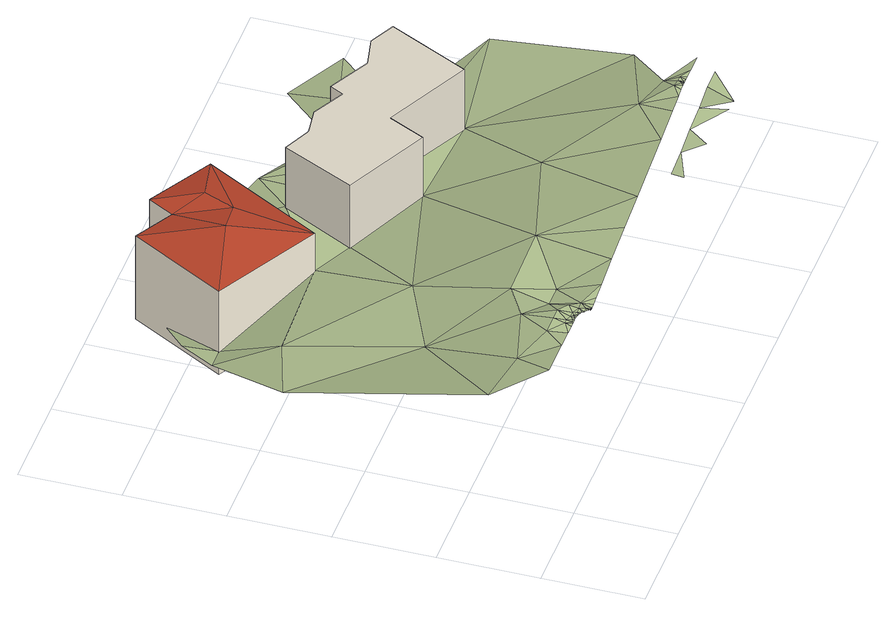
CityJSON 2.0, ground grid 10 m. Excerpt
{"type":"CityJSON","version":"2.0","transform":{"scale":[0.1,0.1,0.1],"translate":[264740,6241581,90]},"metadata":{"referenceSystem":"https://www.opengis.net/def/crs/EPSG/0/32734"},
"CityObjects":{
"building1":{"type":"Building","attributes":{"address":"60 Rhodes Avenue University Estate Cape Town","building":"house","building:levels":3,"building_height":9.7,"roof_height":102.8,"ground_height":90.5,"plus_code":"4FRW3F63+5W2"},"geometry":[{"type":"Solid","lod":"2","boundaries":[[[[0,1,2]],[[3,4,5]],[[4,3,6]],[[1,6,2]],[[2,6,3]],[[0,7,1]],[[1,7,6]],[[4,8,5]],[[8,4,7]],[[7,4,6]],[[9,10,0,2]],[[10,11,7,0]],[[11,12,8,7]],[[12,13,5,8]],[[13,14,3,5]],[[14,9,2,3]],[[14,13,12,11,10,9]]]],"semantics":{"surfaces":[{"type":"RoofSurface"},{"type":"WallSurface"},{"type":"GroundSurface"}],"values":[[0,0,0,0,0,0,0,0,0,0,1,1,1,1,1,1,2]]}}]},
"building2":{"type":"Building","attributes":{"address":"62 Rhodes Avenue University Estate Cape Town","building":"house","building:levels":3,"building_height":9.7,"roof_height":106,"ground_height":93.4,"plus_code":"4FRW3F63+4X8"},"geometry":[{"type":"Solid","lod":"1","boundaries":[[[[15,16,17,18]],[[16,19,20,17]],[[19,21,22,20]],[[21,23,24,22]],[[23,25,26,24]],[[25,27,28,26]],[[27,29,30,28]],[[29,31,32,30]],[[31,33,34,32]],[[33,35,36,34]],[[35,37,38,36]],[[37,15,18,38]],[[18,17,20,22,24,26,28,30,32,34,36,38]],[[37,35,33,31,29,27,25,23,21,19,16,15]]]]}]},
"terrain1":{"type":"TINRelief","geometry":[{"type":"CompositeSurface","lod":"1","boundaries":[[[39,40,41]],[[41,40,42]],[[43,39,41]],[[43,44,39]],[[45,41,42]],[[46,45,42]],[[45,47,41]],[[48,45,46]],[[49,48,46]],[[48,49,50]],[[51,45,48]],[[43,41,47]],[[52,48,50]],[[52,50,53]],[[52,54,48]],[[54,51,48]],[[55,52,53]],[[54,52,55]],[[47,45,51]],[[53,56,55]],[[54,55,57]],[[56,57,55]],[[56,58,59]],[[56,59,57]],[[54,60,51]],[[59,58,61]],[[54,57,60]],[[59,61,62]],[[63,57,59]],[[64,59,62]],[[64,63,59]],[[65,64,62]],[[60,57,63]],[[66,64,65]],[[47,51,60]],[[43,67,44]],[[68,63,64]],[[64,66,68]],[[68,66,69]],[[70,71,69]],[[71,70,72]],[[73,74,72]],[[68,69,71]],[[60,63,75]],[[76,73,77]],[[73,76,74]],[[72,74,71]],[[77,78,76]],[[63,68,75]],[[76,79,74]],[[74,79,71]],[[78,79,76]],[[80,79,78]],[[79,81,71]],[[81,79,80]],[[68,71,82]],[[44,67,83]],[[71,81,82]],[[68,82,75]],[[47,60,84]],[[75,84,60]],[[81,85,82]],[[84,75,82]],[[82,85,86]],[[47,87,43]],[[47,84,87]],[[82,86,88]],[[89,84,82]],[[88,89,82]],[[87,84,89]],[[90,83,67]],[[67,43,91]],[[87,91,43]],[[90,92,83]],[[88,93,89]],[[94,87,89]],[[95,92,90]],[[96,90,67]],[[89,93,94]],[[94,91,87]],[[96,67,91]],[[97,94,93]],[[91,98,96]],[[99,94,97]],[[100,91,94]],[[100,98,91]],[[96,98,101]],[[99,102,94]],[[96,101,103]],[[102,100,94]],[[104,105,106]],[[99,107,102]],[[103,101,108]],[[108,101,109]],[[110,111,105]],[[109,112,108]],[[107,113,102]],[[114,100,102]],[[114,115,100]],[[116,108,112]],[[113,107,117]],[[111,118,119]],[[120,116,112]],[[113,114,102]],[[113,117,121]],[[122,108,116]],[[123,119,124]],[[125,113,121]],[[125,121,126]],[[125,126,127]],[[125,128,113]],[[124,129,123]],[[127,130,125]],[[131,122,116]],[[127,132,130]],[[125,130,133]],[[130,132,134]],[[132,135,134]],[[134,133,130]],[[135,136,134]],[[134,136,133]],[[133,128,125]],[[137,136,135]],[[138,133,136]],[[137,138,136]],[[131,139,122]],[[137,140,138]],[[128,133,138]],[[141,138,140]],[[141,128,138]],[[114,113,142]],[[142,113,128]],[[128,141,143]],[[16,122,139]],[[144,122,16]],[[145,114,146]],[[144,16,15]],[[114,142,146]],[[146,15,145]],[[122,144,147]],[[144,15,148]],[[147,144,148]]]}]}
},
"vertices":[
[204,471,102],[217,422,112],[270,434,102],[202,312,102],[173,388,115],[95,370,102],[204,391,112],[189,445,102],[149,467,102],[270,434,5],[204,471,5],[189,445,5],[149,467,5],[95,370,5],[202,312,5],
[477,325,34],[451,338,34],[451,338,131],[477,325,131],[419,331,34],[419,331,131],[376,353,34],[376,353,131],[369,339,34],[369,339,131],[336,356,34],[336,356,131],[308,352,34],[308,352,131],[279,365,34],[279,365,131],[244,292,34],[244,292,131],[331,250,34],[331,250,131],[349,287,34],[349,287,131],[437,244,34],[437,244,131],
[3,83,121],[44,38,130],[63,74,120],[84,39,128],[101,175,80],[26,287,57],[101,58,127],[104,39,127],[126,91,120],[117,46,127],[114,39,127],[119,39,127],[121,58,127],[121,40,127],[124,39,127],[122,46,127],[124,41,127],[127,39,127],[128,44,127],[129,39,127],[130,42,127],[133,58,127],[131,38,127],[133,38,127],[134,44,127],[135,40,127],[135,37,127],[137,36,127],[87,307,60],[141,40,127],[138,34,127],[140,33,127],[143,34,127],[142,31,127],[143,30,127],[143,31,127],[143,51,127],[144,30,127],[143,29,127],[144,30,125],[145,31,125],[146,30,125],[148,30,125],[152,42,125],[71,369,34],[151,72,117],[153,30,125],[163,31,125],[162,112,117],[183,32,125],[173,72,117],[95,370,32],[181,212,81],[90,404,34],[223,35,124],[243,114,117],[129,432,20],[202,312,59],[271,38,123],[244,292,59],[320,41,121],[331,250,63],[279,365,62],[373,150,94],[270,434,30],[362,10,119],[396,24,119],[362,22,120],[408,47,119],[314,402,59],[308,352,63],[416,6,118],[430,26,119],[336,356,63],[461,85,111],[437,244,62],[349,287,63],[376,353,63],[452,50,118],[471,2,117],[464,28,118],[369,339,63],[474,51,118],[427,370,28],[498,31,116],[484,1,117],[488,60,118],[485,52,118],[491,52,118],[501,74,110],[521,31,116],[494,54,118],[401,340,50],[496,53,116],[499,59,116],[497,54,116],[497,53,116],[499,54,116],[502,53,116],[504,59,116],[419,331,50],[506,53,116],[516,53,116],[553,119,90],[535,53,116],[486,379,26],[459,289,50],[565,261,65],[499,433,10],[544,394,26]
]}
